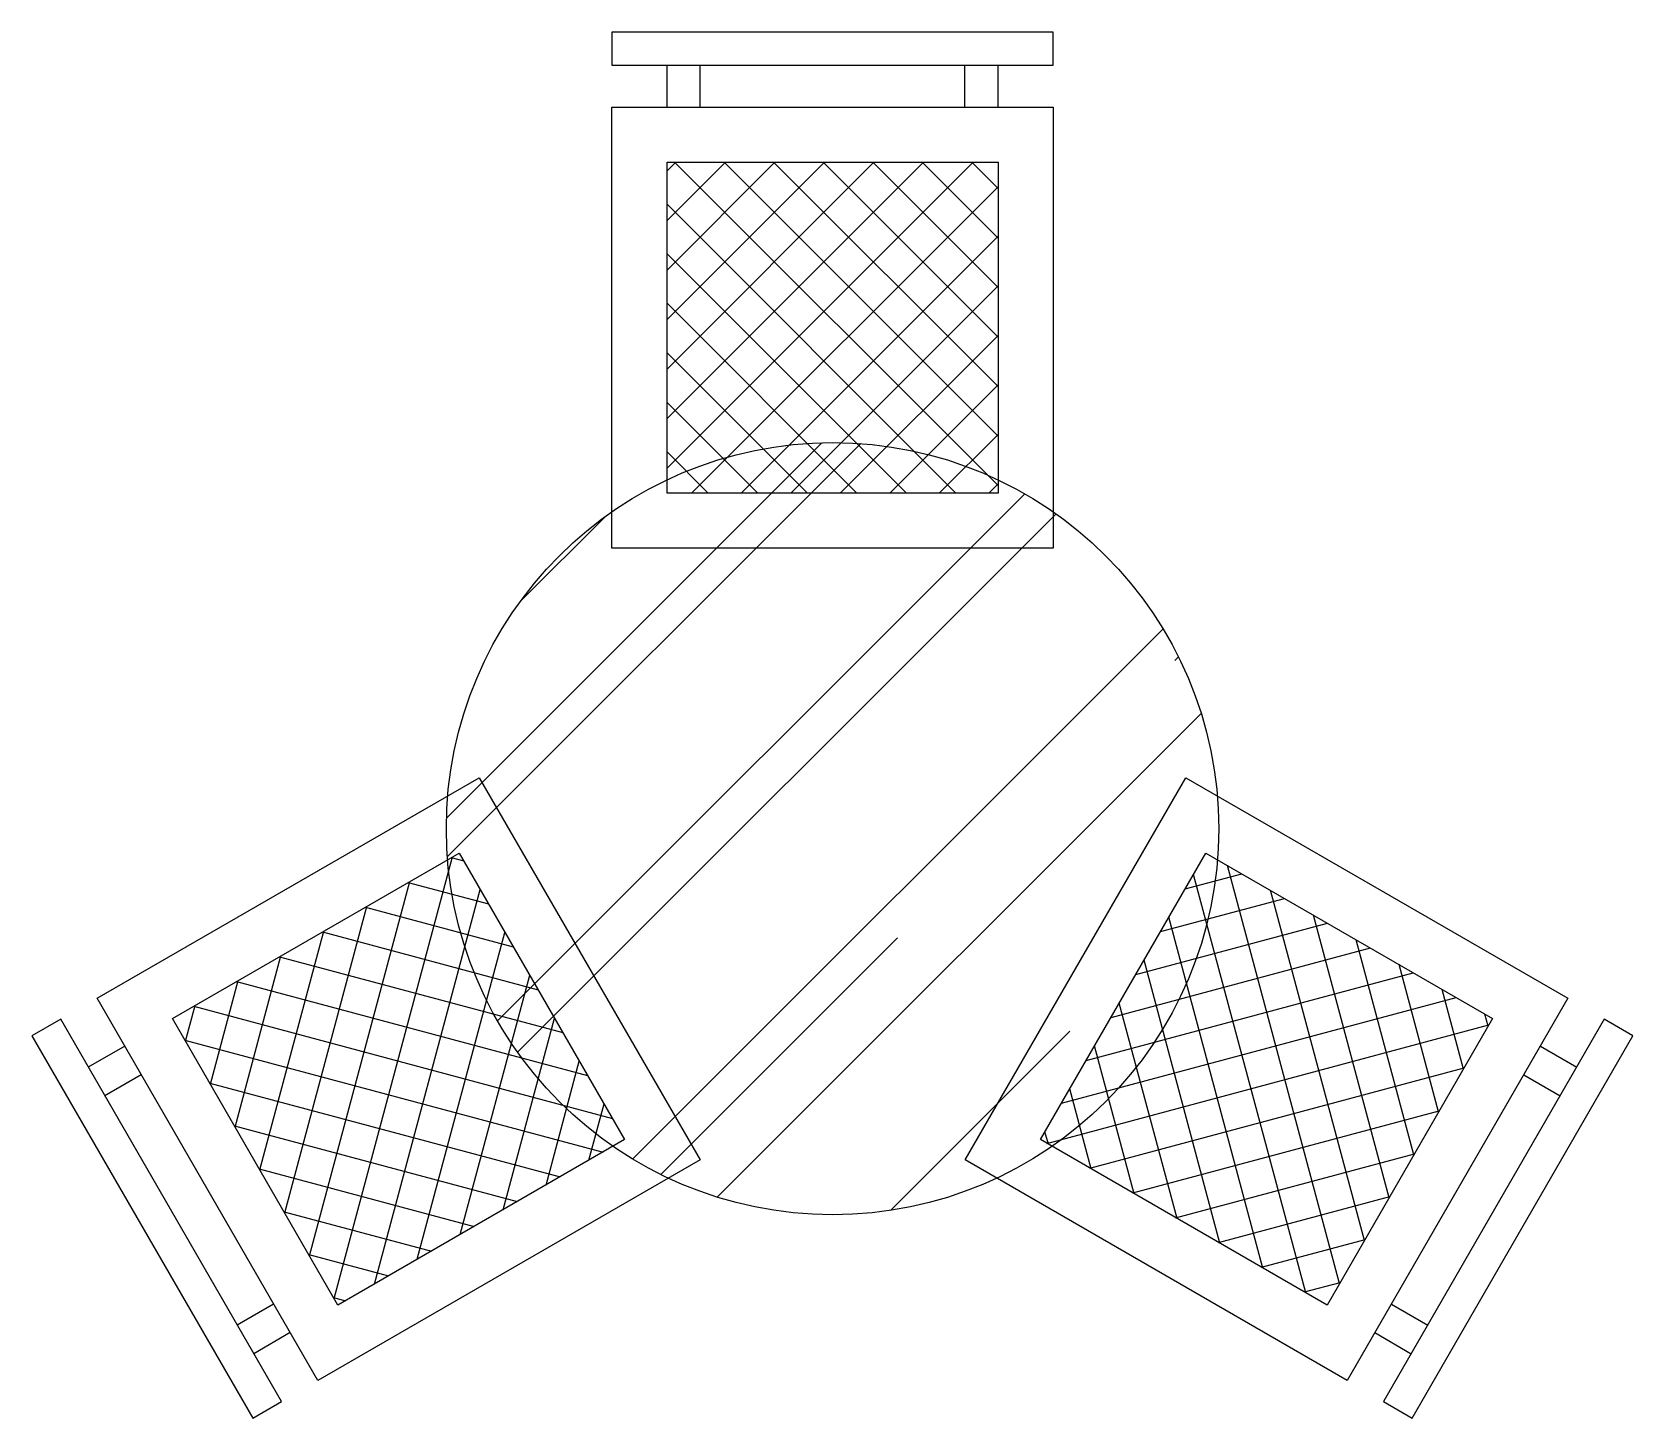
# Model space of a CAD drawing. Header units: millimetres. Extents: x -927.33 to -925.88, y 2610.93 to 2612.19.
import ezdxf

# ---------------------------------------------------------------- set-up
doc = ezdxf.new("R2010")
doc.units = ezdxf.units.MM
doc.header["$LTSCALE"] = 10
doc.layers.add('Móveis_mesas', color=2, linetype='Continuous')

msp = doc.modelspace()

# ---------------------------------------------------------------- hatches: boundary and pattern name
at = {"layer": 'Móveis_mesas'}
h = msp.add_hatch(dxfattribs=at)
h.set_pattern_fill('ANSI37,_O', color=1, scale=0.01, angle=-90)
h.set_pattern_definition([(315, (-3497.12256, 1565.73715), (0.0224506403, 0.0224506403), []), (45, (-3497.12256, 1565.73715), (-0.0224506403, 0.0224506403), [])])
h.paths.add_polyline_path([(-926.7561, 2612.0723), (-926.4561, 2612.0723), (-926.4561, 2611.7723), (-926.7561, 2611.7723)])
h = msp.add_hatch(dxfattribs=at)
h.set_pattern_fill('AR-RROOF', color=1, scale=0.01, angle=45, style=0)
h.set_pattern_definition([(45, (-70.74727, -2e-13), (0.215526147, 0.574736392), [3.81, -0.508, 1.27, -0.254]), (45, (-70.5982, 0.32868), (-0.418479935, 0.05926969), [0.762, -0.08382, 1.524, -0.1905]), (45, (-70.81013, 0.24247), (0.813611205, 1.054282069), [2.032, -0.3556, 1.016, -0.254])])
edge = h.paths.add_edge_path()
edge.add_arc((-926.6061, 2611.4681), 0.35, 0, 360)
h = msp.add_hatch(dxfattribs=at)
h.set_pattern_fill('ANSI37,_O', color=1, scale=0.01, angle=30)
h.set_pattern_definition([(75, (1264.281682, 908.201116), (-0.030668145, 0.0082175047), []), (165, (1264.281682, 908.201116), (-0.0082175047, -0.030668145), [])])
h.paths.add_polyline_path([(-927.0543, 2611.0362), (-927.2043, 2611.296), (-926.9445, 2611.446), (-926.7945, 2611.1862)])
h = msp.add_hatch(dxfattribs=at)
h.set_pattern_fill('ANSI37,_O', color=1, scale=0.01, angle=-210)
h.set_pattern_definition([(195, (-546.97753, 5360.466165), (0.0082175047, -0.030668145), []), (285, (-546.97753, 5360.466165), (0.030668145, 0.0082175047), [])])
h.paths.add_polyline_path([(-926.0079, 2611.296), (-926.1579, 2611.0362), (-926.4177, 2611.1862), (-926.2677, 2611.446)])

# ---------------------------------------------------------------- linework, layer by layer
for p, q in [((-926.7561, 2612.1223), (-926.7561, 2612.1603)), ((-926.7261, 2612.1223), (-926.7261, 2612.1603)), ((-926.4861, 2612.1223), (-926.4861, 2612.1603)), ((-926.4561, 2612.1223), (-926.4561, 2612.1603)), ((-927.2476, 2611.271), (-927.2806, 2611.252)), ((-925.9646, 2611.271), (-925.9317, 2611.252)), ((-927.2326, 2611.245), (-927.2656, 2611.226)), ((-925.9796, 2611.245), (-925.9467, 2611.226)), ((-927.1126, 2611.0371), (-927.1456, 2611.0181)), ((-926.0996, 2611.0371), (-926.0667, 2611.0181)), ((-927.0976, 2611.0112), (-927.1306, 2610.9921)), ((-926.1146, 2611.0112), (-926.0817, 2610.9921))]:
    msp.add_line(p, q, dxfattribs=at)
for points in [[(-926.8061, 2612.1903), (-926.8061, 2612.1603), (-926.4061, 2612.1603), (-926.4061, 2612.1903)], [(-926.8061, 2612.1223), (-926.4061, 2612.1223), (-926.4061, 2611.7223), (-926.8061, 2611.7223)], [(-927.0726, 2610.9679), (-927.2726, 2611.3143), (-926.9262, 2611.5143), (-926.7262, 2611.1679)], [(-925.9396, 2611.3143), (-926.1396, 2610.9679), (-926.486, 2611.1679), (-926.286, 2611.5143)], [(-927.1316, 2610.9338), (-927.1056, 2610.9488), (-927.3056, 2611.2953), (-927.3316, 2611.2803)], [(-925.8807, 2611.2803), (-925.9067, 2611.2953), (-926.1067, 2610.9488), (-926.0807, 2610.9338)]]:
    msp.add_lwpolyline(points, close=True, dxfattribs=at)
at = {"layer": 'Móveis_mesas', "color": 1}
for points in [[(-926.7561, 2612.0723), (-926.4561, 2612.0723), (-926.4561, 2611.7723), (-926.7561, 2611.7723)], [(-927.0543, 2611.0362), (-927.2043, 2611.296), (-926.9445, 2611.446), (-926.7945, 2611.1862)], [(-926.0079, 2611.296), (-926.1579, 2611.0362), (-926.4177, 2611.1862), (-926.2677, 2611.446)]]:
    msp.add_lwpolyline(points, close=True, dxfattribs=at)
at = {"layer": 'Móveis_mesas', "color": 3}
msp.add_circle((-926.6061, 2611.4681), 0.35, dxfattribs=at)

doc.saveas('drawing.dxf')
